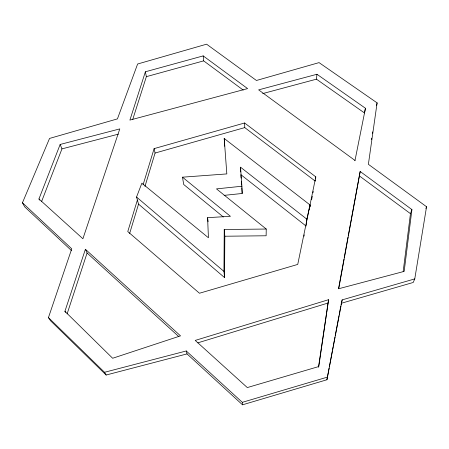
<?xml version="1.0" encoding="UTF-8"?>
<svg xmlns="http://www.w3.org/2000/svg" width="449" height="449" viewBox="0 0 449 449"><rect width="100%" height="100%" fill="white"/><g stroke="black" fill="none" stroke-linecap="round" stroke-linejoin="round"><path stroke-width="0.67" d="M309.513 209.262L310.018 204.935L224.208 138.466L226.829 173.92L182.479 177.181L230.427 216.317L207.595 217.653L208.426 237.757L141.862 183.17L136.547 197.044L138.539 204.115L224.556 277.583L224.826 236.225L224.236 229.506L266.235 229.041L266.128 235.776L224.826 236.225M224.556 277.583L223.95 271.409L224.236 229.506M316.949 74.27L365.447 108.254L364.498 112.98L316.45 79.176L316.949 74.27L258.63 89.867L355.002 160.45M306.173 225.404L306.875 219.191L310.018 204.935M315.417 179.92L315.271 181.149L244.756 127.595L244.615 122.987L154.108 148.625L143.057 184.898M315.568 178.696L315.793 176.861L244.615 122.987M403.168 271.561L410.465 213.662L411.924 209.582L360.171 171.479L348.256 235.736M411.924 209.582L404.173 271.387L338.709 288.741L360.171 171.479M371.514 139.56L371.71 138.169M372.401 133.314L372.597 131.927M71.537 250.626L24.678 206.832L22.45 202.785L49.542 138.432L117.43 118.89L137.619 64.005L206.591 44.187L256.441 80.478L319.054 62.619L377.104 102.877L368.382 164.317L426.55 206.736L414.764 278.902L413.209 282.472L341.335 303.266L341.072 304.647M318.47 367.282L328.573 299.696L195.214 340.421L247.304 387.571L318.79 366.541L328.573 299.696M338.546 288.769L343.968 259.152M344.22 257.777L348.003 237.111M22.45 202.785L71.75 248.797L48.447 317.595L104.527 372.288L186.262 350.972L187.025 353.907L242.511 404.813L326.934 379.759L327.327 377.693M327.585 376.313L329.139 368.045M329.398 366.665L332.254 351.505M332.513 350.125L333.164 346.679M333.422 345.303L334.976 337.036M335.235 335.656L339.001 315.669M339.259 314.294L340.813 306.022M326.934 379.759L342.166 299.881L414.764 278.902M315.793 176.861L297.738 264.416L199.468 293.242L127.774 231.572L137.388 200.024M310.276 206.501L310.545 205.131M311.623 199.648L312.302 196.224M312.975 192.795L313.245 191.426M354.94 160.759L365.447 108.254M303.984 236.225L304.265 234.872M376.503 105.599L377.104 102.877M341.498 302.587L342.166 299.881M129.649 233.441L138.539 204.115M144.965 186.402L155.073 153.053L154.108 148.625M132.764 119.35L146.368 76.656L145.375 71.784L203.178 55.895L247.601 88.599L129.901 120.091L145.375 71.784M67.097 313.907L87.084 253L85.394 249.268L64.92 311.32L65.571 312.403M41.521 201.736L61.956 148.888L60.149 144.455L119.788 128.902L82.902 238.75L38.951 198.963L60.149 144.455M425.865 208.499L426.55 206.736M197.886 342.828L327.877 303.081M186.262 350.972L242.325 402.332L327.652 377.037M155.073 153.053L244.756 127.595M146.368 76.656L203.666 60.868L243.246 90.109M262.676 93.594L316.45 79.176M61.956 148.888L118.356 134.144M48.447 317.595L50.574 320.788L106.149 375.022L187.025 353.907M306.875 219.191L240.529 167.191L241.91 186.234L216.485 188.889L266.235 229.041M224.135 195.366L242.202 193.474L241.91 186.234M359.234 175.812L410.465 213.662M240.832 174.65L306.095 226.066M223.316 216.968L183.714 184.5L182.479 177.181M136.547 197.044L223.95 271.409M85.394 249.268L180.515 335.863L112.648 358.263L64.92 311.32M87.084 253L178.741 336.565M104.527 372.288L106.149 375.022M38.951 198.963L39.54 200.131M207.595 217.653L208.112 221.767M203.178 55.895L203.666 60.868M242.325 402.332L242.511 404.813M240.883 175.346L241.085 178.135M241.338 181.621L241.59 185.106M241.792 187.895L242.202 193.474M224.208 138.466L224.764 146.228M240.529 167.191L240.726 171.939"/></g></svg>
